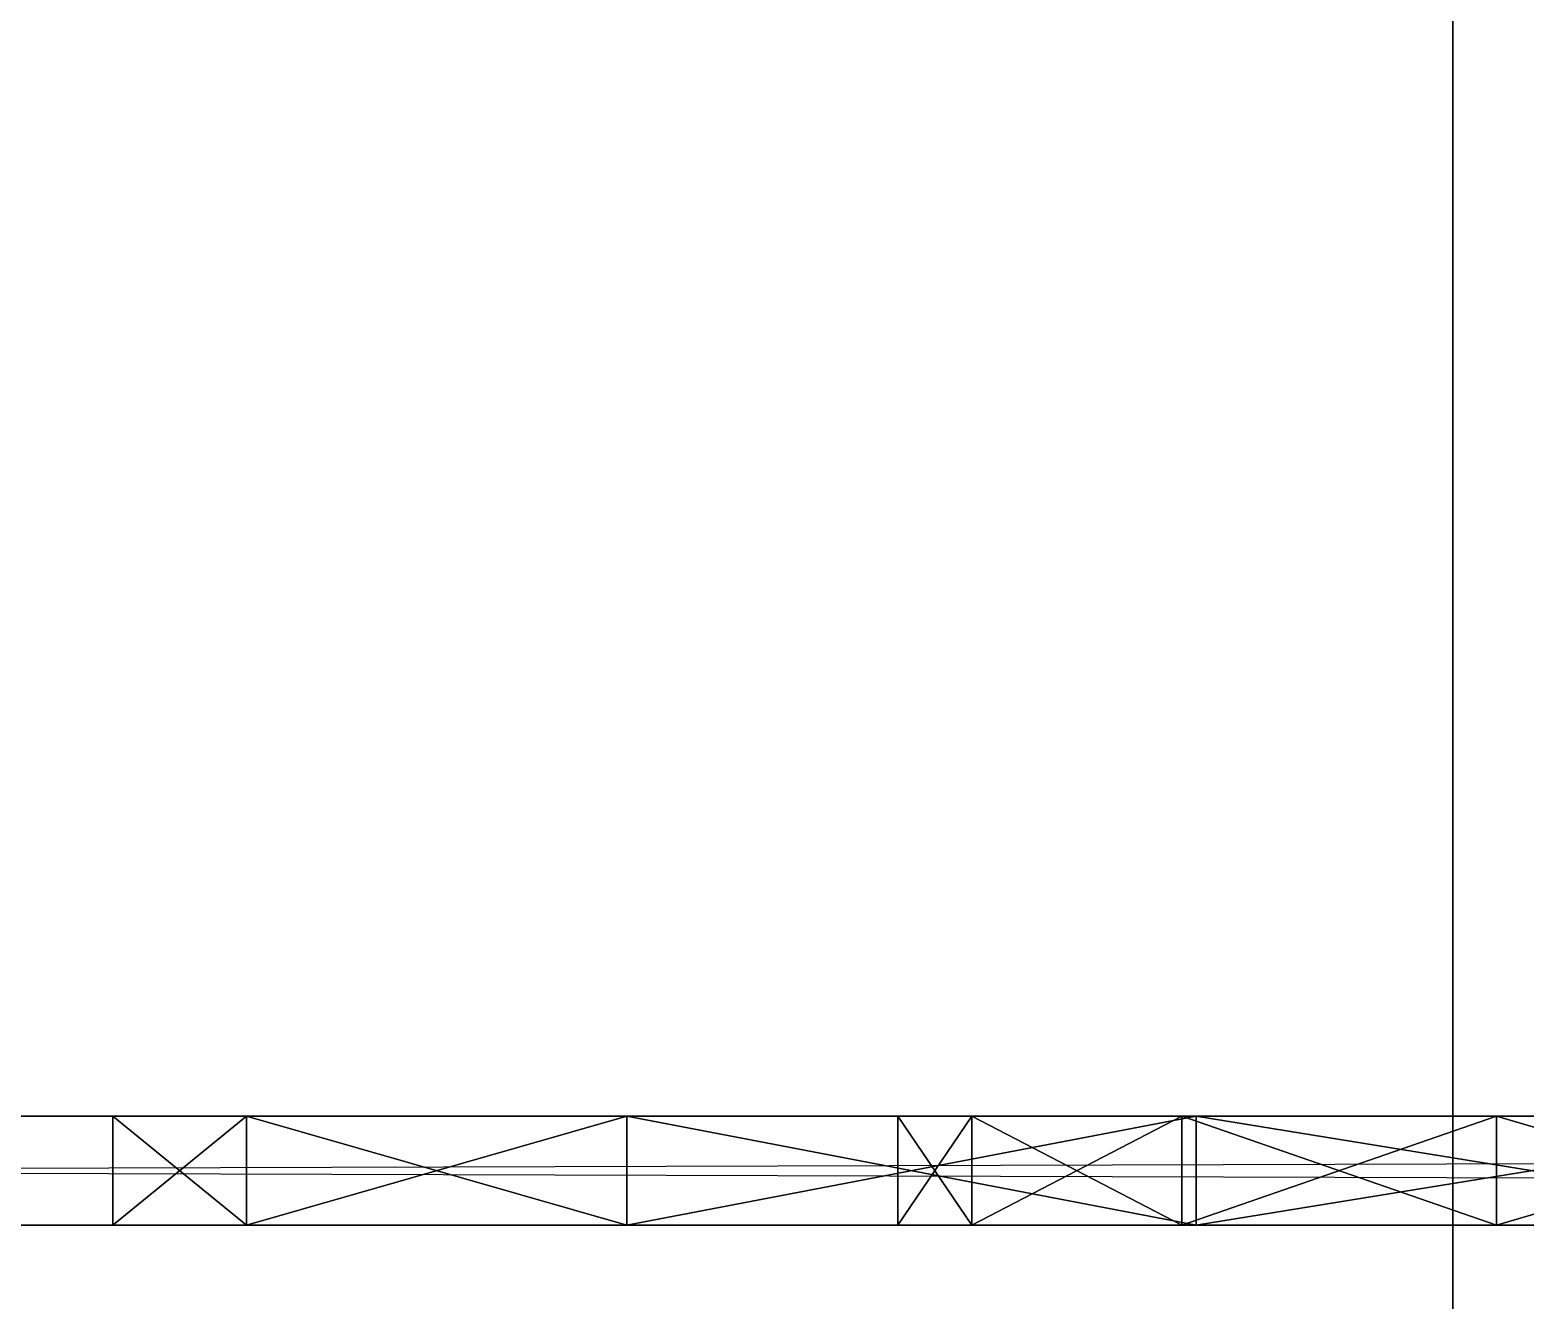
# Model space of a CAD drawing. Extents: x -14.5 to 19.3, y -2 to 15.6.
# Drawn here: x 1.19 to 1.875, y -0.584 to -0.002 of the extents above; entities that cross this region are included whole.
import ezdxf

# ---------------------------------------------------------------- set-up
doc = ezdxf.new("R2010")
doc.units = 0
doc.layers.add('UB3D', color=1, linetype='CONTINUOUS')

msp = doc.modelspace()

# ---------------------------------------------------------------- linework, layer by layer
at = {"layer": 'UB3D', "color": 254}
for points in [[(1.9144, -2, 8.2898), (2.032, 4.55, 8.2898), (1.8418, -2, 8.1898)], [(2.032, 4.55, 8.2898), (1.8418, -2, 8.1898), (1.8418, 4.55, 8.1898)], [(1.8418, -2, 8.1898), (1.8418, 4.55, 8.1898), (1.8418, -2, 8.0662)], [(1.8418, 4.55, 8.1898), (1.8418, -2, 8.0662), (1.8418, 4.55, 8.0662)], [(1.8418, -2, 8.0662), (1.8418, 4.55, 8.0662), (1.9144, -2, 7.9662)], [(1.8418, 4.55, 8.0662), (1.9144, -2, 7.9662), (1.9144, 4.55, 7.9662)], [(1.9144, -2, 5.7498), (2.032, 4.55, 5.7498), (1.8418, -2, 5.6498)], [(2.032, 4.55, 5.7498), (1.8418, -2, 5.6498), (1.8418, 4.55, 5.6498)], [(1.8418, -2, 5.6498), (1.8418, 4.55, 5.6498), (1.8418, -2, 5.5262)], [(1.8418, 4.55, 5.6498), (1.8418, -2, 5.5262), (1.8418, 4.55, 5.5262)], [(1.8418, -2, 5.5262), (1.8418, 4.55, 5.5262), (1.9144, -2, 5.4262)], [(1.8418, 4.55, 5.5262), (1.9144, -2, 5.4262), (1.9144, 4.55, 5.4262)]]:
    msp.add_3dface(points, dxfattribs=at)
at = {"layer": 'UB3D', "color": 94}
for points in [[(-14.478, 0.5, -14.986), (19.304, 0.5, -14.986), (19.304, -0.5, -14.986), (-14.478, -0.5, -14.986)], [(19.304, 0.5, 13.97097), (-14.478, 0.5, 13.97097), (-14.478, -0.5, 13.97097), (19.304, -0.5, 13.97097)], [(-14.478, -0.5, 13.97097), (19.304, -0.5, 13.97097), (19.304, -0.5, -14.986)], [(-14.478, -0.5, 13.97097), (19.304, -0.5, -14.986), (-14.478, -0.5, -14.986)]]:
    msp.add_3dface(points, dxfattribs=at)
at = {"layer": 'UB3D', "color": 253}
for points in [[(-7.112, -0.55, 9.7155), (-7.112, -0.5, 9.779), (8.763, -0.55, 9.7155)], [(-7.112, -0.5, 9.779), (8.763, -0.55, 9.7155), (8.763, -0.5, 9.779)], [(-7.112, -0.5, 9.525), (-7.112, -0.55, 9.5885), (8.763, -0.5, 9.525)], [(-7.112, -0.55, 9.5885), (8.763, -0.5, 9.525), (8.763, -0.55, 9.5885)], [(1.227582, -0.5, 8.128), (1.288814, -0.5, 8.435837), (1.227582, -0.55, 8.128)], [(1.288814, -0.5, 8.435837), (1.227582, -0.55, 8.128), (1.288814, -0.55, 8.435837)], [(1.227582, -0.55, 8.128), (1.288814, -0.55, 8.435837), (1.227582, -0.5, 8.128)], [(1.288814, -0.55, 8.435837), (1.227582, -0.5, 8.128), (1.288814, -0.5, 8.435837)], [(1.288814, -0.5, 7.820162), (1.227582, -0.5, 8.128), (1.288814, -0.55, 7.820162)], [(1.227582, -0.5, 8.128), (1.288814, -0.55, 7.820162), (1.227582, -0.55, 8.128)], [(1.288814, -0.55, 7.820162), (1.227582, -0.55, 8.128), (1.288814, -0.5, 7.820162)], [(1.227582, -0.55, 8.128), (1.288814, -0.5, 7.820162), (1.227582, -0.5, 8.128)], [(1.227582, -0.5, 5.588), (1.288814, -0.5, 5.895837), (1.227582, -0.55, 5.588)], [(1.288814, -0.5, 5.895837), (1.227582, -0.55, 5.588), (1.288814, -0.55, 5.895837)], [(1.227582, -0.55, 5.588), (1.288814, -0.55, 5.895837), (1.227582, -0.5, 5.588)], [(1.288814, -0.55, 5.895837), (1.227582, -0.5, 5.588), (1.288814, -0.5, 5.895837)], [(1.288814, -0.5, 5.280162), (1.227582, -0.5, 5.588), (1.288814, -0.55, 5.280162)], [(1.227582, -0.5, 5.588), (1.288814, -0.55, 5.280162), (1.227582, -0.55, 5.588)], [(1.288814, -0.55, 5.280162), (1.227582, -0.55, 5.588), (1.288814, -0.5, 5.280162)], [(1.227582, -0.55, 5.588), (1.288814, -0.5, 5.280162), (1.227582, -0.5, 5.588)], [(1.288814, -0.5, 8.435837), (1.46319, -0.5, 8.696809), (1.288814, -0.55, 8.435837)], [(1.46319, -0.5, 8.696809), (1.288814, -0.55, 8.435837), (1.46319, -0.55, 8.696809)], [(1.288814, -0.55, 8.435837), (1.46319, -0.55, 8.696809), (1.288814, -0.5, 8.435837)], [(1.46319, -0.55, 8.696809), (1.288814, -0.5, 8.435837), (1.46319, -0.5, 8.696809)], [(1.46319, -0.5, 7.55919), (1.288814, -0.5, 7.820162), (1.46319, -0.55, 7.55919)], [(1.288814, -0.5, 7.820162), (1.46319, -0.55, 7.55919), (1.288814, -0.55, 7.820162)], [(1.46319, -0.55, 7.55919), (1.288814, -0.55, 7.820162), (1.46319, -0.5, 7.55919)], [(1.288814, -0.55, 7.820162), (1.46319, -0.5, 7.55919), (1.288814, -0.5, 7.820162)], [(1.288814, -0.5, 5.895837), (1.46319, -0.5, 6.156809), (1.288814, -0.55, 5.895837)], [(1.46319, -0.5, 6.156809), (1.288814, -0.55, 5.895837), (1.46319, -0.55, 6.156809)], [(1.288814, -0.55, 5.895837), (1.46319, -0.55, 6.156809), (1.288814, -0.5, 5.895837)], [(1.46319, -0.55, 6.156809), (1.288814, -0.5, 5.895837), (1.46319, -0.5, 6.156809)], [(1.46319, -0.5, 5.01919), (1.288814, -0.5, 5.280162), (1.46319, -0.55, 5.01919)], [(1.288814, -0.5, 5.280162), (1.46319, -0.55, 5.01919), (1.288814, -0.55, 5.280162)], [(1.46319, -0.55, 5.01919), (1.288814, -0.55, 5.280162), (1.46319, -0.5, 5.01919)], [(1.288814, -0.55, 5.280162), (1.46319, -0.5, 5.01919), (1.288814, -0.5, 5.280162)], [(1.46319, -0.5, 8.696809), (1.724162, -0.5, 8.871185), (1.46319, -0.55, 8.696809)], [(1.724162, -0.5, 8.871185), (1.46319, -0.55, 8.696809), (1.724162, -0.55, 8.871185)], [(1.46319, -0.55, 8.696809), (1.724162, -0.55, 8.871185), (1.46319, -0.5, 8.696809)], [(1.724162, -0.55, 8.871185), (1.46319, -0.5, 8.696809), (1.724162, -0.5, 8.871185)], [(1.724162, -0.5, 7.384814), (1.46319, -0.5, 7.55919), (1.724162, -0.55, 7.384814)], [(1.46319, -0.5, 7.55919), (1.724162, -0.55, 7.384814), (1.46319, -0.55, 7.55919)], [(1.724162, -0.55, 7.384814), (1.46319, -0.55, 7.55919), (1.724162, -0.5, 7.384814)], [(1.46319, -0.55, 7.55919), (1.724162, -0.5, 7.384814), (1.46319, -0.5, 7.55919)], [(1.46319, -0.5, 6.156809), (1.724162, -0.5, 6.331185), (1.46319, -0.55, 6.156809)], [(1.724162, -0.5, 6.331185), (1.46319, -0.55, 6.156809), (1.724162, -0.55, 6.331185)], [(1.46319, -0.55, 6.156809), (1.724162, -0.55, 6.331185), (1.46319, -0.5, 6.156809)], [(1.724162, -0.55, 6.331185), (1.46319, -0.5, 6.156809), (1.724162, -0.5, 6.331185)], [(1.724162, -0.5, 4.844814), (1.46319, -0.5, 5.01919), (1.724162, -0.55, 4.844814)], [(1.46319, -0.5, 5.01919), (1.724162, -0.55, 4.844814), (1.46319, -0.55, 5.01919)], [(1.724162, -0.55, 4.844814), (1.46319, -0.55, 5.01919), (1.724162, -0.5, 4.844814)], [(1.46319, -0.55, 5.01919), (1.724162, -0.5, 4.844814), (1.46319, -0.5, 5.01919)], [(1.5875, -0.5, 8.128), (1.621335, -0.5, 8.298102), (1.5875, -0.55, 8.128)], [(1.621335, -0.5, 8.298102), (1.5875, -0.55, 8.128), (1.621335, -0.55, 8.298102)], [(1.5875, -0.55, 8.128), (1.621335, -0.55, 8.298102), (1.5875, -0.5, 8.128)], [(1.621335, -0.55, 8.298102), (1.5875, -0.5, 8.128), (1.621335, -0.5, 8.298102)], [(1.621335, -0.5, 7.957897), (1.5875, -0.5, 8.128), (1.621335, -0.55, 7.957897)], [(1.5875, -0.5, 8.128), (1.621335, -0.55, 7.957897), (1.5875, -0.55, 8.128)], [(1.621335, -0.55, 7.957897), (1.5875, -0.55, 8.128), (1.621335, -0.5, 7.957897)], [(1.5875, -0.55, 8.128), (1.621335, -0.5, 7.957897), (1.5875, -0.5, 8.128)], [(1.5875, -0.5, 5.588), (1.621335, -0.5, 5.758102), (1.5875, -0.55, 5.588)], [(1.621335, -0.5, 5.758102), (1.5875, -0.55, 5.588), (1.621335, -0.55, 5.758102)], [(1.5875, -0.55, 5.588), (1.621335, -0.55, 5.758102), (1.5875, -0.5, 5.588)], [(1.621335, -0.55, 5.758102), (1.5875, -0.5, 5.588), (1.621335, -0.5, 5.758102)], [(1.621335, -0.5, 5.417897), (1.5875, -0.5, 5.588), (1.621335, -0.55, 5.417897)], [(1.5875, -0.5, 5.588), (1.621335, -0.55, 5.417897), (1.5875, -0.55, 5.588)], [(1.621335, -0.55, 5.417897), (1.5875, -0.55, 5.588), (1.621335, -0.5, 5.417897)], [(1.5875, -0.55, 5.588), (1.621335, -0.5, 5.417897), (1.5875, -0.5, 5.588)], [(1.621335, -0.5, 8.298102), (1.717691, -0.5, 8.442308), (1.621335, -0.55, 8.298102)], [(1.717691, -0.5, 8.442308), (1.621335, -0.55, 8.298102), (1.717691, -0.55, 8.442308)], [(1.621335, -0.55, 8.298102), (1.717691, -0.55, 8.442308), (1.621335, -0.5, 8.298102)], [(1.717691, -0.55, 8.442308), (1.621335, -0.5, 8.298102), (1.717691, -0.5, 8.442308)], [(1.717691, -0.5, 7.813691), (1.621335, -0.5, 7.957897), (1.717691, -0.55, 7.813691)], [(1.621335, -0.5, 7.957897), (1.717691, -0.55, 7.813691), (1.621335, -0.55, 7.957897)], [(1.717691, -0.55, 7.813691), (1.621335, -0.55, 7.957897), (1.717691, -0.5, 7.813691)], [(1.621335, -0.55, 7.957897), (1.717691, -0.5, 7.813691), (1.621335, -0.5, 7.957897)], [(1.621335, -0.5, 5.758102), (1.717691, -0.5, 5.902308), (1.621335, -0.55, 5.758102)], [(1.717691, -0.5, 5.902308), (1.621335, -0.55, 5.758102), (1.717691, -0.55, 5.902308)], [(1.621335, -0.55, 5.758102), (1.717691, -0.55, 5.902308), (1.621335, -0.5, 5.758102)], [(1.717691, -0.55, 5.902308), (1.621335, -0.5, 5.758102), (1.717691, -0.5, 5.902308)], [(1.717691, -0.5, 5.273691), (1.621335, -0.5, 5.417897), (1.717691, -0.55, 5.273691)], [(1.621335, -0.5, 5.417897), (1.717691, -0.55, 5.273691), (1.621335, -0.55, 5.417897)], [(1.717691, -0.55, 5.273691), (1.621335, -0.55, 5.417897), (1.717691, -0.5, 5.273691)], [(1.621335, -0.55, 5.417897), (1.717691, -0.5, 5.273691), (1.621335, -0.5, 5.417897)], [(1.717691, -0.5, 8.442308), (1.861897, -0.5, 8.538664), (1.717691, -0.55, 8.442308)], [(1.861897, -0.5, 8.538664), (1.717691, -0.55, 8.442308), (1.861897, -0.55, 8.538664)], [(1.717691, -0.55, 8.442308), (1.861897, -0.55, 8.538664), (1.717691, -0.5, 8.442308)], [(1.861897, -0.55, 8.538664), (1.717691, -0.5, 8.442308), (1.861897, -0.5, 8.538664)], [(1.861897, -0.5, 7.717335), (1.717691, -0.5, 7.813691), (1.861897, -0.55, 7.717335)], [(1.717691, -0.5, 7.813691), (1.861897, -0.55, 7.717335), (1.717691, -0.55, 7.813691)], [(1.861897, -0.55, 7.717335), (1.717691, -0.55, 7.813691), (1.861897, -0.5, 7.717335)], [(1.717691, -0.55, 7.813691), (1.861897, -0.5, 7.717335), (1.717691, -0.5, 7.813691)], [(1.717691, -0.5, 5.902308), (1.861897, -0.5, 5.998664), (1.717691, -0.55, 5.902308)], [(1.861897, -0.5, 5.998664), (1.717691, -0.55, 5.902308), (1.861897, -0.55, 5.998664)], [(1.717691, -0.55, 5.902308), (1.861897, -0.55, 5.998664), (1.717691, -0.5, 5.902308)], [(1.861897, -0.55, 5.998664), (1.717691, -0.5, 5.902308), (1.861897, -0.5, 5.998664)], [(1.861897, -0.5, 5.177335), (1.717691, -0.5, 5.273691), (1.861897, -0.55, 5.177335)], [(1.717691, -0.5, 5.273691), (1.861897, -0.55, 5.177335), (1.717691, -0.55, 5.273691)], [(1.861897, -0.55, 5.177335), (1.717691, -0.55, 5.273691), (1.861897, -0.5, 5.177335)], [(1.717691, -0.55, 5.273691), (1.861897, -0.5, 5.177335), (1.717691, -0.5, 5.273691)], [(1.724162, -0.5, 8.871185), (2.032, -0.5, 8.932418), (1.724162, -0.55, 8.871185)], [(2.032, -0.5, 8.932418), (1.724162, -0.55, 8.871185), (2.032, -0.55, 8.932418)], [(1.724162, -0.55, 8.871185), (2.032, -0.55, 8.932418), (1.724162, -0.5, 8.871185)], [(2.032, -0.55, 8.932418), (1.724162, -0.5, 8.871185), (2.032, -0.5, 8.932418)], [(2.032, -0.5, 7.323582), (1.724162, -0.5, 7.384814), (2.032, -0.55, 7.323582)], [(1.724162, -0.5, 7.384814), (2.032, -0.55, 7.323582), (1.724162, -0.55, 7.384814)], [(2.032, -0.55, 7.323582), (1.724162, -0.55, 7.384814), (2.032, -0.5, 7.323582)], [(1.724162, -0.55, 7.384814), (2.032, -0.5, 7.323582), (1.724162, -0.5, 7.384814)], [(1.724162, -0.5, 6.331185), (2.032, -0.5, 6.392418), (1.724162, -0.55, 6.331185)], [(2.032, -0.5, 6.392418), (1.724162, -0.55, 6.331185), (2.032, -0.55, 6.392418)], [(1.724162, -0.55, 6.331185), (2.032, -0.55, 6.392418), (1.724162, -0.5, 6.331185)], [(2.032, -0.55, 6.392418), (1.724162, -0.5, 6.331185), (2.032, -0.5, 6.392418)], [(2.032, -0.5, 4.783582), (1.724162, -0.5, 4.844814), (2.032, -0.55, 4.783582)], [(1.724162, -0.5, 4.844814), (2.032, -0.55, 4.783582), (1.724162, -0.55, 4.844814)], [(2.032, -0.55, 4.783582), (1.724162, -0.55, 4.844814), (2.032, -0.5, 4.783582)], [(1.724162, -0.55, 4.844814), (2.032, -0.5, 4.783582), (1.724162, -0.5, 4.844814)], [(1.861897, -0.5, 8.538664), (2.032, -0.5, 8.5725), (1.861897, -0.55, 8.538664)], [(2.032, -0.5, 8.5725), (1.861897, -0.55, 8.538664), (2.032, -0.55, 8.5725)], [(1.861897, -0.55, 8.538664), (2.032, -0.55, 8.5725), (1.861897, -0.5, 8.538664)], [(2.032, -0.55, 8.5725), (1.861897, -0.5, 8.538664), (2.032, -0.5, 8.5725)], [(2.032, -0.5, 7.6835), (1.861897, -0.5, 7.717335), (2.032, -0.55, 7.6835)], [(1.861897, -0.5, 7.717335), (2.032, -0.55, 7.6835), (1.861897, -0.55, 7.717335)], [(2.032, -0.55, 7.6835), (1.861897, -0.55, 7.717335), (2.032, -0.5, 7.6835)], [(1.861897, -0.55, 7.717335), (2.032, -0.5, 7.6835), (1.861897, -0.5, 7.717335)], [(1.861897, -0.5, 5.998664), (2.032, -0.5, 6.0325), (1.861897, -0.55, 5.998664)], [(2.032, -0.5, 6.0325), (1.861897, -0.55, 5.998664), (2.032, -0.55, 6.0325)], [(1.861897, -0.55, 5.998664), (2.032, -0.55, 6.0325), (1.861897, -0.5, 5.998664)], [(2.032, -0.55, 6.0325), (1.861897, -0.5, 5.998664), (2.032, -0.5, 6.0325)], [(2.032, -0.5, 5.1435), (1.861897, -0.5, 5.177335), (2.032, -0.55, 5.1435)], [(1.861897, -0.5, 5.177335), (2.032, -0.55, 5.1435), (1.861897, -0.55, 5.177335)], [(2.032, -0.55, 5.1435), (1.861897, -0.55, 5.177335), (2.032, -0.5, 5.1435)], [(1.861897, -0.55, 5.177335), (2.032, -0.5, 5.1435), (1.861897, -0.5, 5.177335)], [(-7.112, -0.55, 9.7155), (-7.112, -0.55, 9.5885), (8.763, -0.55, 9.7155)], [(-7.112, -0.55, 9.5885), (8.763, -0.55, 9.7155), (8.763, -0.55, 9.5885)], [(1.231455, -0.55, 8.206847), (1.5875, -0.55, 8.128), (1.227582, -0.55, 8.128)], [(1.5875, -0.55, 8.128), (1.227582, -0.55, 8.128), (1.58964, -0.55, 8.084431)], [(1.227582, -0.55, 8.128), (1.58964, -0.55, 8.084431), (1.231455, -0.55, 8.049153)], [(1.231455, -0.55, 5.666847), (1.5875, -0.55, 5.588), (1.227582, -0.55, 5.588)], [(1.5875, -0.55, 5.588), (1.227582, -0.55, 5.588), (1.58964, -0.55, 5.544431)], [(1.227582, -0.55, 5.588), (1.58964, -0.55, 5.544431), (1.231455, -0.55, 5.509153)], [(1.243039, -0.55, 8.284934), (1.596041, -0.55, 8.214718), (1.231455, -0.55, 8.206847)], [(1.596041, -0.55, 8.214718), (1.58964, -0.55, 8.171569), (1.231455, -0.55, 8.206847)], [(1.58964, -0.55, 8.171569), (1.231455, -0.55, 8.206847), (1.5875, -0.55, 8.128)], [(1.58964, -0.55, 8.084431), (1.231455, -0.55, 8.049153), (1.596041, -0.55, 8.041282)], [(1.231455, -0.55, 8.049153), (1.596041, -0.55, 8.041282), (1.60664, -0.55, 7.998968)], [(1.243039, -0.55, 7.971066), (1.231455, -0.55, 8.049153), (1.60664, -0.55, 7.998968)], [(1.243039, -0.55, 5.744934), (1.596041, -0.55, 5.674718), (1.231455, -0.55, 5.666847)], [(1.596041, -0.55, 5.674718), (1.58964, -0.55, 5.631569), (1.231455, -0.55, 5.666847)], [(1.58964, -0.55, 5.631569), (1.231455, -0.55, 5.666847), (1.5875, -0.55, 5.588)], [(1.58964, -0.55, 5.544431), (1.231455, -0.55, 5.509153), (1.596041, -0.55, 5.501282)], [(1.231455, -0.55, 5.509153), (1.596041, -0.55, 5.501282), (1.60664, -0.55, 5.458968)], [(1.243039, -0.55, 5.431066), (1.231455, -0.55, 5.509153), (1.60664, -0.55, 5.458968)], [(1.243039, -0.55, 8.284934), (1.26222, -0.55, 8.36151), (1.621336, -0.55, 8.298103)], [(1.243039, -0.55, 8.284934), (1.621336, -0.55, 8.298103), (1.60664, -0.55, 8.257032)], [(1.243039, -0.55, 8.284934), (1.60664, -0.55, 8.257032), (1.596041, -0.55, 8.214718)], [(1.243039, -0.55, 7.971066), (1.60664, -0.55, 7.998968), (1.621336, -0.55, 7.957897)], [(1.243039, -0.55, 7.971066), (1.621336, -0.55, 7.957897), (1.639986, -0.55, 7.918464)], [(1.243039, -0.55, 7.971066), (1.639986, -0.55, 7.918464), (1.26222, -0.55, 7.89449)], [(1.243039, -0.55, 5.744934), (1.26222, -0.55, 5.82151), (1.621336, -0.55, 5.758103)], [(1.243039, -0.55, 5.744934), (1.621336, -0.55, 5.758103), (1.60664, -0.55, 5.717032)], [(1.243039, -0.55, 5.744934), (1.60664, -0.55, 5.717032), (1.596041, -0.55, 5.674718)], [(1.243039, -0.55, 5.431066), (1.60664, -0.55, 5.458968), (1.621336, -0.55, 5.417897)], [(1.243039, -0.55, 5.431066), (1.621336, -0.55, 5.417897), (1.639986, -0.55, 5.378464)], [(1.243039, -0.55, 5.431066), (1.639986, -0.55, 5.378464), (1.26222, -0.55, 5.35449)], [(1.288815, -0.55, 8.435837), (1.662412, -0.55, 8.374951), (1.26222, -0.55, 8.36151)], [(1.662412, -0.55, 8.374951), (1.26222, -0.55, 8.36151), (1.639986, -0.55, 8.337536)], [(1.26222, -0.55, 8.36151), (1.639986, -0.55, 8.337536), (1.621336, -0.55, 8.298103)], [(1.639986, -0.55, 7.918464), (1.662412, -0.55, 7.881049), (1.26222, -0.55, 7.89449)], [(1.662412, -0.55, 7.881049), (1.26222, -0.55, 7.89449), (1.688397, -0.55, 7.846012)], [(1.26222, -0.55, 7.89449), (1.688397, -0.55, 7.846012), (1.288815, -0.55, 7.820163)], [(1.288815, -0.55, 5.895837), (1.662412, -0.55, 5.834951), (1.26222, -0.55, 5.82151)], [(1.662412, -0.55, 5.834951), (1.26222, -0.55, 5.82151), (1.639986, -0.55, 5.797536)], [(1.26222, -0.55, 5.82151), (1.639986, -0.55, 5.797536), (1.621336, -0.55, 5.758103)], [(1.639986, -0.55, 5.378464), (1.662412, -0.55, 5.341049), (1.26222, -0.55, 5.35449)], [(1.662412, -0.55, 5.341049), (1.26222, -0.55, 5.35449), (1.688397, -0.55, 5.306012)], [(1.26222, -0.55, 5.35449), (1.688397, -0.55, 5.306012), (1.288815, -0.55, 5.280163)], [(1.322567, -0.55, 8.5072), (1.717691, -0.55, 8.442309), (1.288815, -0.55, 8.435837)], [(1.717691, -0.55, 8.442309), (1.688397, -0.55, 8.409988), (1.288815, -0.55, 8.435837)], [(1.688397, -0.55, 8.409988), (1.288815, -0.55, 8.435837), (1.662412, -0.55, 8.374951)], [(1.688397, -0.55, 7.846012), (1.288815, -0.55, 7.820163), (1.717691, -0.55, 7.813691)], [(1.288815, -0.55, 7.820163), (1.717691, -0.55, 7.813691), (1.750012, -0.55, 7.784397)], [(1.785049, -0.55, 7.758412), (1.322567, -0.55, 7.7488), (1.288815, -0.55, 7.820163)], [(1.785049, -0.55, 7.758412), (1.288815, -0.55, 7.820163), (1.750012, -0.55, 7.784397)], [(1.322567, -0.55, 5.9672), (1.717691, -0.55, 5.902309), (1.288815, -0.55, 5.895837)], [(1.717691, -0.55, 5.902309), (1.688397, -0.55, 5.869988), (1.288815, -0.55, 5.895837)], [(1.688397, -0.55, 5.869988), (1.288815, -0.55, 5.895837), (1.662412, -0.55, 5.834951)], [(1.688397, -0.55, 5.306012), (1.288815, -0.55, 5.280163), (1.717691, -0.55, 5.273691)], [(1.288815, -0.55, 5.280163), (1.717691, -0.55, 5.273691), (1.750012, -0.55, 5.244397)], [(1.785049, -0.55, 5.218412), (1.322567, -0.55, 5.2088), (1.288815, -0.55, 5.280163)], [(1.785049, -0.55, 5.218412), (1.288815, -0.55, 5.280163), (1.750012, -0.55, 5.244397)], [(1.363151, -0.55, 8.574911), (1.822464, -0.55, 8.520014), (1.322567, -0.55, 8.5072)], [(1.322567, -0.55, 8.5072), (1.822464, -0.55, 8.520014), (1.785049, -0.55, 8.497588)], [(1.322567, -0.55, 8.5072), (1.785049, -0.55, 8.497588), (1.750012, -0.55, 8.471603)], [(1.322567, -0.55, 8.5072), (1.750012, -0.55, 8.471603), (1.717691, -0.55, 8.442309)], [(1.785049, -0.55, 7.758412), (1.822464, -0.55, 7.735986), (1.322567, -0.55, 7.7488)], [(1.322567, -0.55, 7.7488), (1.822464, -0.55, 7.735986), (1.861897, -0.55, 7.717336)], [(1.322567, -0.55, 7.7488), (1.861897, -0.55, 7.717336), (1.902968, -0.55, 7.70264)], [(1.322567, -0.55, 7.7488), (1.902968, -0.55, 7.70264), (1.945282, -0.55, 7.692041)], [(1.322567, -0.55, 7.7488), (1.945282, -0.55, 7.692041), (1.988431, -0.55, 7.68564)], [(1.322567, -0.55, 7.7488), (1.988431, -0.55, 7.68564), (1.363151, -0.55, 7.681089)], [(1.363151, -0.55, 6.034911), (1.822464, -0.55, 5.980014), (1.322567, -0.55, 5.9672)], [(1.322567, -0.55, 5.9672), (1.822464, -0.55, 5.980014), (1.785049, -0.55, 5.957588)], [(1.322567, -0.55, 5.9672), (1.785049, -0.55, 5.957588), (1.750012, -0.55, 5.931603)], [(1.322567, -0.55, 5.9672), (1.750012, -0.55, 5.931603), (1.717691, -0.55, 5.902309)], [(1.785049, -0.55, 5.218412), (1.822464, -0.55, 5.195986), (1.322567, -0.55, 5.2088)], [(1.322567, -0.55, 5.2088), (1.822464, -0.55, 5.195986), (1.861897, -0.55, 5.177336)], [(1.322567, -0.55, 5.2088), (1.861897, -0.55, 5.177336), (1.902968, -0.55, 5.16264)], [(1.322567, -0.55, 5.2088), (1.902968, -0.55, 5.16264), (1.945282, -0.55, 5.152041)], [(1.322567, -0.55, 5.2088), (1.945282, -0.55, 5.152041), (1.988431, -0.55, 5.14564)], [(1.322567, -0.55, 5.2088), (1.988431, -0.55, 5.14564), (1.363151, -0.55, 5.141089)], [(1.410176, -0.55, 8.638317), (2.700849, -0.55, 8.574911), (1.363151, -0.55, 8.574911)], [(2.700849, -0.55, 8.574911), (1.363151, -0.55, 8.574911), (2.032, -0.55, 8.5725)], [(1.363151, -0.55, 8.574911), (2.032, -0.55, 8.5725), (1.988431, -0.55, 8.57036)], [(1.410176, -0.55, 7.617683), (2.653824, -0.55, 7.617683), (1.363151, -0.55, 7.681089)], [(2.653824, -0.55, 7.617683), (1.363151, -0.55, 7.681089), (2.700849, -0.55, 7.681089)], [(1.363151, -0.55, 7.681089), (2.700849, -0.55, 7.681089), (2.032, -0.55, 7.6835)], [(1.363151, -0.55, 8.574911), (1.988431, -0.55, 8.57036), (1.945282, -0.55, 8.563959)], [(1.363151, -0.55, 8.574911), (1.945282, -0.55, 8.563959), (1.902968, -0.55, 8.55336)], [(1.363151, -0.55, 8.574911), (1.902968, -0.55, 8.55336), (1.861897, -0.55, 8.538664)], [(1.363151, -0.55, 8.574911), (1.861897, -0.55, 8.538664), (1.822464, -0.55, 8.520014)], [(2.032, -0.55, 7.6835), (1.363151, -0.55, 7.681089), (1.988431, -0.55, 7.68564)], [(1.410176, -0.55, 6.098317), (2.700849, -0.55, 6.034911), (1.363151, -0.55, 6.034911)], [(2.700849, -0.55, 6.034911), (1.363151, -0.55, 6.034911), (2.032, -0.55, 6.0325)], [(1.363151, -0.55, 6.034911), (2.032, -0.55, 6.0325), (1.988431, -0.55, 6.03036)], [(1.410176, -0.55, 5.077683), (2.653824, -0.55, 5.077683), (1.363151, -0.55, 5.141089)], [(2.653824, -0.55, 5.077683), (1.363151, -0.55, 5.141089), (2.700849, -0.55, 5.141089)], [(1.363151, -0.55, 5.141089), (2.700849, -0.55, 5.141089), (2.032, -0.55, 5.1435)], [(1.363151, -0.55, 6.034911), (1.988431, -0.55, 6.03036), (1.945282, -0.55, 6.023959)], [(1.363151, -0.55, 6.034911), (1.945282, -0.55, 6.023959), (1.902968, -0.55, 6.01336)], [(1.363151, -0.55, 6.034911), (1.902968, -0.55, 6.01336), (1.861897, -0.55, 5.998664)], [(1.363151, -0.55, 6.034911), (1.861897, -0.55, 5.998664), (1.822464, -0.55, 5.980014)], [(2.032, -0.55, 5.1435), (1.363151, -0.55, 5.141089), (1.988431, -0.55, 5.14564)], [(1.463191, -0.55, 8.696809), (2.653824, -0.55, 8.638317), (1.410176, -0.55, 8.638317)], [(2.653824, -0.55, 8.638317), (1.410176, -0.55, 8.638317), (2.700849, -0.55, 8.574911)], [(1.463191, -0.55, 7.559191), (2.600809, -0.55, 7.559191), (1.410176, -0.55, 7.617683)], [(2.600809, -0.55, 7.559191), (1.410176, -0.55, 7.617683), (2.653824, -0.55, 7.617683)], [(1.463191, -0.55, 6.156809), (2.653824, -0.55, 6.098317), (1.410176, -0.55, 6.098317)], [(2.653824, -0.55, 6.098317), (1.410176, -0.55, 6.098317), (2.700849, -0.55, 6.034911)], [(1.463191, -0.55, 5.019191), (2.600809, -0.55, 5.019191), (1.410176, -0.55, 5.077683)], [(2.600809, -0.55, 5.019191), (1.410176, -0.55, 5.077683), (2.653824, -0.55, 5.077683)], [(1.521683, -0.55, 8.749824), (2.600809, -0.55, 8.696809), (1.463191, -0.55, 8.696809)], [(2.600809, -0.55, 8.696809), (1.463191, -0.55, 8.696809), (2.653824, -0.55, 8.638317)], [(1.521683, -0.55, 7.506176), (2.542317, -0.55, 7.506176), (1.463191, -0.55, 7.559191)], [(2.542317, -0.55, 7.506176), (1.463191, -0.55, 7.559191), (2.600809, -0.55, 7.559191)], [(1.521683, -0.55, 6.209824), (2.600809, -0.55, 6.156809), (1.463191, -0.55, 6.156809)], [(2.600809, -0.55, 6.156809), (1.463191, -0.55, 6.156809), (2.653824, -0.55, 6.098317)], [(1.521683, -0.55, 4.966176), (2.542317, -0.55, 4.966176), (1.463191, -0.55, 5.019191)], [(2.542317, -0.55, 4.966176), (1.463191, -0.55, 5.019191), (2.600809, -0.55, 5.019191)], [(1.585089, -0.55, 8.796849), (2.542317, -0.55, 8.749824), (1.521683, -0.55, 8.749824)], [(2.542317, -0.55, 8.749824), (1.521683, -0.55, 8.749824), (2.600809, -0.55, 8.696809)], [(1.585089, -0.55, 7.459151), (2.478911, -0.55, 7.459151), (1.521683, -0.55, 7.506176)], [(2.478911, -0.55, 7.459151), (1.521683, -0.55, 7.506176), (2.542317, -0.55, 7.506176)], [(1.585089, -0.55, 6.256849), (2.542317, -0.55, 6.209824), (1.521683, -0.55, 6.209824)], [(2.542317, -0.55, 6.209824), (1.521683, -0.55, 6.209824), (2.600809, -0.55, 6.156809)], [(1.585089, -0.55, 4.919151), (2.478911, -0.55, 4.919151), (1.521683, -0.55, 4.966176)], [(2.478911, -0.55, 4.919151), (1.521683, -0.55, 4.966176), (2.542317, -0.55, 4.966176)], [(1.6528, -0.55, 8.837433), (2.478911, -0.55, 8.796849), (1.585089, -0.55, 8.796849)], [(2.478911, -0.55, 8.796849), (1.585089, -0.55, 8.796849), (2.542317, -0.55, 8.749824)], [(1.6528, -0.55, 7.418567), (2.4112, -0.55, 7.418567), (1.585089, -0.55, 7.459151)], [(2.4112, -0.55, 7.418567), (1.585089, -0.55, 7.459151), (2.478911, -0.55, 7.459151)], [(1.6528, -0.55, 6.297433), (2.478911, -0.55, 6.256849), (1.585089, -0.55, 6.256849)], [(2.478911, -0.55, 6.256849), (1.585089, -0.55, 6.256849), (2.542317, -0.55, 6.209824)], [(1.6528, -0.55, 4.878567), (2.4112, -0.55, 4.878567), (1.585089, -0.55, 4.919151)], [(2.4112, -0.55, 4.878567), (1.585089, -0.55, 4.919151), (2.478911, -0.55, 4.919151)], [(1.724163, -0.55, 8.871185), (2.4112, -0.55, 8.837433), (1.6528, -0.55, 8.837433)], [(2.4112, -0.55, 8.837433), (1.6528, -0.55, 8.837433), (2.478911, -0.55, 8.796849)], [(1.724163, -0.55, 7.384815), (2.339837, -0.55, 7.384815), (1.6528, -0.55, 7.418567)], [(2.339837, -0.55, 7.384815), (1.6528, -0.55, 7.418567), (2.4112, -0.55, 7.418567)], [(1.724163, -0.55, 6.331185), (2.4112, -0.55, 6.297433), (1.6528, -0.55, 6.297433)], [(2.4112, -0.55, 6.297433), (1.6528, -0.55, 6.297433), (2.478911, -0.55, 6.256849)], [(1.724163, -0.55, 4.844815), (2.339837, -0.55, 4.844815), (1.6528, -0.55, 4.878567)], [(2.339837, -0.55, 4.844815), (1.6528, -0.55, 4.878567), (2.4112, -0.55, 4.878567)], [(1.79849, -0.55, 8.89778), (2.339837, -0.55, 8.871185), (1.724163, -0.55, 8.871185)], [(2.339837, -0.55, 8.871185), (1.724163, -0.55, 8.871185), (2.4112, -0.55, 8.837433)], [(1.79849, -0.55, 7.35822), (2.26551, -0.55, 7.35822), (1.724163, -0.55, 7.384815)], [(2.26551, -0.55, 7.35822), (1.724163, -0.55, 7.384815), (2.339837, -0.55, 7.384815)], [(1.79849, -0.55, 6.35778), (2.339837, -0.55, 6.331185), (1.724163, -0.55, 6.331185)], [(2.339837, -0.55, 6.331185), (1.724163, -0.55, 6.331185), (2.4112, -0.55, 6.297433)], [(1.79849, -0.55, 4.81822), (2.26551, -0.55, 4.81822), (1.724163, -0.55, 4.844815)], [(2.26551, -0.55, 4.81822), (1.724163, -0.55, 4.844815), (2.339837, -0.55, 4.844815)], [(1.875066, -0.55, 8.916961), (2.26551, -0.55, 8.89778), (1.79849, -0.55, 8.89778)], [(2.26551, -0.55, 8.89778), (1.79849, -0.55, 8.89778), (2.339837, -0.55, 8.871185)], [(1.875066, -0.55, 7.339039), (2.188934, -0.55, 7.339039), (1.79849, -0.55, 7.35822)], [(2.188934, -0.55, 7.339039), (1.79849, -0.55, 7.35822), (2.26551, -0.55, 7.35822)], [(1.875066, -0.55, 6.376961), (2.26551, -0.55, 6.35778), (1.79849, -0.55, 6.35778)], [(2.26551, -0.55, 6.35778), (1.79849, -0.55, 6.35778), (2.339837, -0.55, 6.331185)], [(1.875066, -0.55, 4.799039), (2.188934, -0.55, 4.799039), (1.79849, -0.55, 4.81822)], [(2.188934, -0.55, 4.799039), (1.79849, -0.55, 4.81822), (2.26551, -0.55, 4.81822)]]:
    msp.add_3dface(points, dxfattribs=at)

doc.saveas('drawing.dxf')
